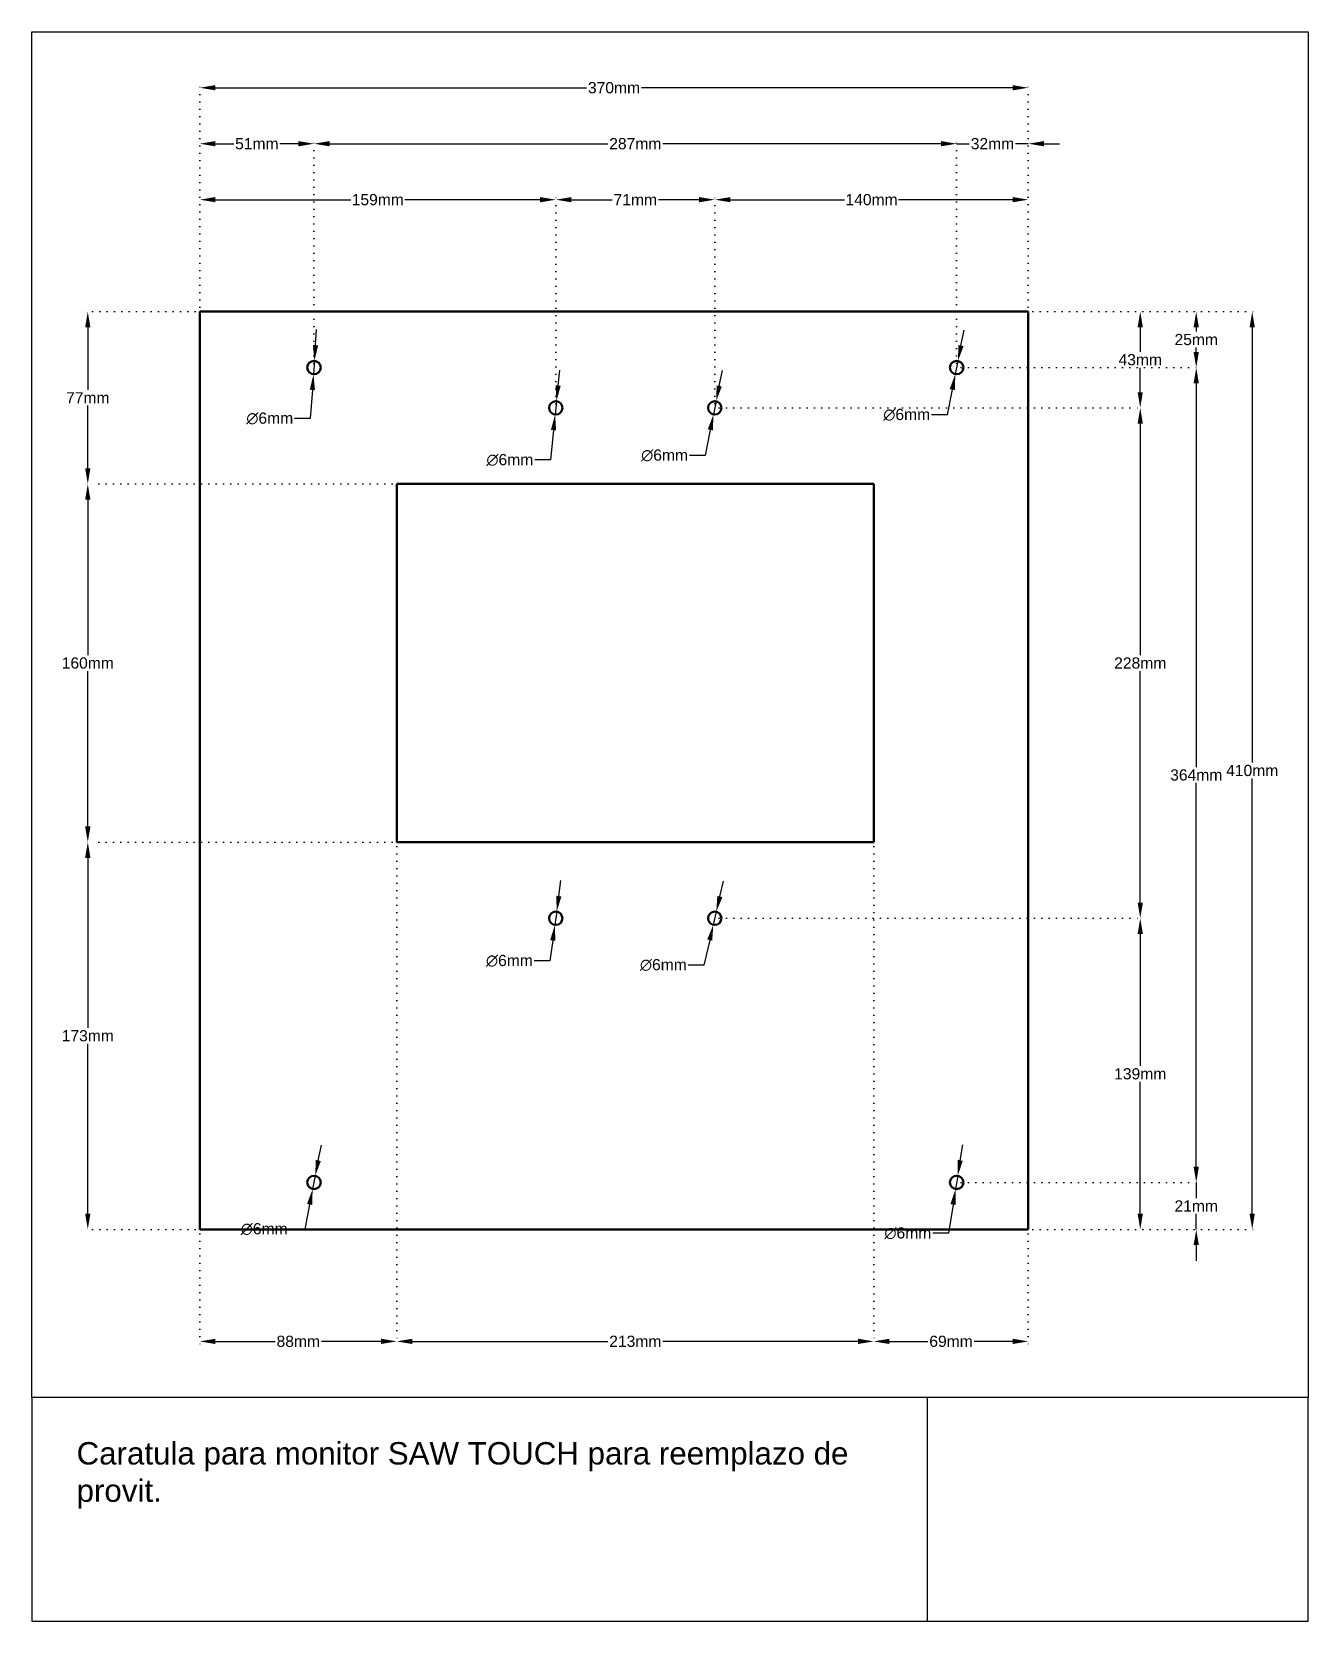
# Model space of a CAD drawing. Header units: millimetres. Extents: x -75 to 495, y -175 to 535.
import ezdxf

# ---------------------------------------------------------------- set-up
doc = ezdxf.new("R2010")
doc.units = ezdxf.units.MM
doc.linetypes.add('DOT2', pattern=[3.175, 0, -3.175])
doc.layers.get('0').update_dxf_attribs({"color": 160})
doc.layers.get('Defpoints').update_dxf_attribs({"color": 100})
doc.layers.add('Acot', color=250, linetype='Continuous', lineweight=25)
doc.layers.add('Placa', color=252, linetype='Continuous', lineweight=50)
doc.styles.get("Standard").update_dxf_attribs({"font": 'ARIAL.TTF'})
doc.dimstyles.new('ISO-25', dxfattribs={"dimtxt": 5, "dimasz": 7, "dimexe": 1.25, "dimexo": 2, "dimgap": 1, "dimtad": 0, "dimtih": 1, "dimtoh": 1, "dimdsep": 46, "dimtxsty": 'Standard', "dimcen": 2.5, "dimadec": 0, "dimazin": 0, "dimtfac": 1, "dimtmove": 0, "dimatfit": 1, "dimfxl": 1, "dimarcsym": 0})

# ---------------------------------------------------------------- blocks, each defined once
blk = doc.blocks.new('*D47')
at = {"layer": 'Acot', "color": 0, "linetype": 'DOT2', "lineweight": -2}
for p, q in [((0, 412), (0, 511.25)), ((370, 412), (370, 511.25))]:
    blk.add_line(p, q, dxfattribs=at)
at = {"layer": 'Acot', "color": 0, "lineweight": -2}
for p, q in [((7, 510), (172.73, 510)), ((363, 510), (197.27, 510))]:
    blk.add_line(p, q, dxfattribs=at)
at = {"layer": 'Acot', "color": 0}
for points in [[(7, 511.17), (7, 508.83), (0, 510)], [(363, 511.17), (363, 508.83), (370, 510)]]:
    blk.add_solid(points, dxfattribs=at)
at = {"layer": 'Defpoints', "color": 0}
for p in [(370, 510), (0, 410), (370, 410)]:
    blk.add_point(p, dxfattribs=at)
at = {"layer": 'Acot', "color": 0, "insert": (185, 510), "char_height": 5, "attachment_point": 5}
blk.add_mtext('370mm', dxfattribs=at)
blk = doc.blocks.new('*D48')
at = {"layer": 'Acot', "color": 0, "linetype": 'DOT2', "lineweight": -2}
for p, q in [((0, 412), (0, 486.25)), ((51, 387), (51, 486.25))]:
    blk.add_line(p, q, dxfattribs=at)
at = {"layer": 'Acot', "color": 0, "lineweight": -2}
for p, q in [((7, 485), (15.17, 485)), ((44, 485), (35.83, 485))]:
    blk.add_line(p, q, dxfattribs=at)
at = {"layer": 'Acot', "color": 0}
for points in [[(7, 486.17), (7, 483.83), (0, 485)], [(44, 486.17), (44, 483.83), (51, 485)]]:
    blk.add_solid(points, dxfattribs=at)
at = {"layer": 'Defpoints', "color": 0}
for p in [(0, 485), (0, 410), (51, 385)]:
    blk.add_point(p, dxfattribs=at)
at = {"layer": 'Acot', "color": 0, "insert": (25.5, 485), "char_height": 5, "attachment_point": 5}
blk.add_mtext('51mm', dxfattribs=at)
blk = doc.blocks.new('*D49')
at = {"layer": 'Acot', "color": 0, "lineweight": -2}
for p, q in [((331, 485), (324, 485)), ((338, 485), (343.67, 485)), ((370, 485), (364.33, 485)), ((377, 485), (384, 485))]:
    blk.add_line(p, q, dxfattribs=at)
at = {"layer": 'Acot', "color": 0, "linetype": 'DOT2', "lineweight": -2}
for p, q in [((338, 387), (338, 486.25)), ((370, 412), (370, 486.25))]:
    blk.add_line(p, q, dxfattribs=at)
at = {"layer": 'Acot', "color": 0}
for points in [[(331, 486.17), (331, 483.83), (338, 485)], [(377, 486.17), (377, 483.83), (370, 485)]]:
    blk.add_solid(points, dxfattribs=at)
at = {"layer": 'Defpoints', "color": 0}
for p in [(370, 485), (370, 410), (338, 385)]:
    blk.add_point(p, dxfattribs=at)
at = {"layer": 'Acot', "color": 0, "insert": (354, 485), "char_height": 5, "attachment_point": 5}
blk.add_mtext('32mm', dxfattribs=at)
blk = doc.blocks.new('*D50')
at = {"layer": 'Acot', "color": 0, "linetype": 'DOT2', "lineweight": -2}
for p, q in [((51, 387), (51, 486.25)), ((338, 387), (338, 486.25))]:
    blk.add_line(p, q, dxfattribs=at)
at = {"layer": 'Acot', "color": 0, "lineweight": -2}
for p, q in [((58, 485), (182.18, 485)), ((331, 485), (206.82, 485))]:
    blk.add_line(p, q, dxfattribs=at)
at = {"layer": 'Acot', "color": 0}
for points in [[(58, 486.17), (58, 483.83), (51, 485)], [(331, 486.17), (331, 483.83), (338, 485)]]:
    blk.add_solid(points, dxfattribs=at)
at = {"layer": 'Defpoints', "color": 0}
for p in [(338, 485), (51, 385), (338, 385)]:
    blk.add_point(p, dxfattribs=at)
at = {"layer": 'Acot', "color": 0, "insert": (194.5, 485), "char_height": 5, "attachment_point": 5}
blk.add_mtext('287mm', dxfattribs=at)
blk = doc.blocks.new('*D51')
at = {"layer": 'Acot', "color": 0, "linetype": 'DOT2', "lineweight": -2}
for p, q in [((0, 412), (0, 461.25)), ((159, 369), (159, 461.25))]:
    blk.add_line(p, q, dxfattribs=at)
at = {"layer": 'Acot', "color": 0, "lineweight": -2}
for p, q in [((7, 460), (67.46, 460)), ((152, 460), (91.54, 460))]:
    blk.add_line(p, q, dxfattribs=at)
at = {"layer": 'Acot', "color": 0}
for points in [[(7, 461.17), (7, 458.83), (0, 460)], [(152, 461.17), (152, 458.83), (159, 460)]]:
    blk.add_solid(points, dxfattribs=at)
at = {"layer": 'Defpoints', "color": 0}
for p in [(159, 460), (0, 410), (159, 367)]:
    blk.add_point(p, dxfattribs=at)
at = {"layer": 'Acot', "color": 0, "insert": (79.5, 460), "char_height": 5, "attachment_point": 5}
blk.add_mtext('159mm', dxfattribs=at)
blk = doc.blocks.new('*D52')
at = {"layer": 'Acot', "color": 0, "linetype": 'DOT2', "lineweight": -2}
for p, q in [((230, 369), (230, 461.25)), ((370, 412), (370, 461.25))]:
    blk.add_line(p, q, dxfattribs=at)
at = {"layer": 'Acot', "color": 0, "lineweight": -2}
for p, q in [((237, 460), (287.96, 460)), ((363, 460), (312.04, 460))]:
    blk.add_line(p, q, dxfattribs=at)
at = {"layer": 'Acot', "color": 0}
for points in [[(237, 461.17), (237, 458.83), (230, 460)], [(363, 461.17), (363, 458.83), (370, 460)]]:
    blk.add_solid(points, dxfattribs=at)
at = {"layer": 'Defpoints', "color": 0}
for p in [(370, 460), (370, 410), (230, 367)]:
    blk.add_point(p, dxfattribs=at)
at = {"layer": 'Acot', "color": 0, "insert": (300, 460), "char_height": 5, "attachment_point": 5}
blk.add_mtext('140mm', dxfattribs=at)
blk = doc.blocks.new('*D53')
at = {"layer": 'Acot', "color": 0, "linetype": 'DOT2', "lineweight": -2}
for p, q in [((159, 369), (159, 461.25)), ((230, 369), (230, 461.25))]:
    blk.add_line(p, q, dxfattribs=at)
at = {"layer": 'Acot', "color": 0, "lineweight": -2}
for p, q in [((166, 460), (184.19, 460)), ((223, 460), (204.81, 460))]:
    blk.add_line(p, q, dxfattribs=at)
at = {"layer": 'Acot', "color": 0}
for points in [[(166, 461.17), (166, 458.83), (159, 460)], [(223, 461.17), (223, 458.83), (230, 460)]]:
    blk.add_solid(points, dxfattribs=at)
at = {"layer": 'Defpoints', "color": 0}
for p in [(230, 460), (159, 367), (230, 367)]:
    blk.add_point(p, dxfattribs=at)
at = {"layer": 'Acot', "color": 0, "insert": (194.5, 460), "char_height": 5, "attachment_point": 5}
blk.add_mtext('71mm', dxfattribs=at)
blk = doc.blocks.new('*D54')
at = {"layer": 'Acot', "color": 0, "linetype": 'DOT2', "lineweight": -2}
for p, q in [((372, 410), (471.25, 410)), ((372, 0), (471.25, 0))]:
    blk.add_line(p, q, dxfattribs=at)
at = {"layer": 'Acot', "color": 0, "lineweight": -2}
for p, q in [((470, 403), (470, 208.55)), ((470, 7), (470, 201.45))]:
    blk.add_line(p, q, dxfattribs=at)
at = {"layer": 'Acot', "color": 0}
for points in [[(468.83, 403), (471.17, 403), (470, 410)], [(468.83, 7), (471.17, 7), (470, 0)]]:
    blk.add_solid(points, dxfattribs=at)
at = {"layer": 'Defpoints', "color": 0}
for p in [(370, 410), (470, 410), (370, 0)]:
    blk.add_point(p, dxfattribs=at)
at = {"layer": 'Acot', "color": 0, "insert": (470, 205), "char_height": 5, "attachment_point": 5}
blk.add_mtext('410mm', dxfattribs=at)
blk = doc.blocks.new('*D55')
at = {"layer": 'Acot', "color": 0, "linetype": 'DOT2', "lineweight": -2}
for p, q in [((372, 410), (446.25, 410)), ((340, 385), (446.25, 385))]:
    blk.add_line(p, q, dxfattribs=at)
at = {"layer": 'Acot', "color": 0, "lineweight": -2}
for p, q in [((445, 403), (445, 401.05)), ((445, 392), (445, 393.95))]:
    blk.add_line(p, q, dxfattribs=at)
at = {"layer": 'Acot', "color": 0}
for points in [[(443.83, 403), (446.17, 403), (445, 410)], [(443.83, 392), (446.17, 392), (445, 385)]]:
    blk.add_solid(points, dxfattribs=at)
at = {"layer": 'Defpoints', "color": 0}
for p in [(370, 410), (338, 385), (445, 385)]:
    blk.add_point(p, dxfattribs=at)
at = {"layer": 'Acot', "color": 0, "insert": (445, 397.5), "char_height": 5, "attachment_point": 5}
blk.add_mtext('25mm', dxfattribs=at)
blk = doc.blocks.new('*D56')
at = {"layer": 'Acot', "color": 0, "lineweight": -2}
for p, q in [((445, 28), (445, 35)), ((445, 21), (445, 14.01)), ((445, 0), (445, 6.99)), ((445, -7), (445, -14))]:
    blk.add_line(p, q, dxfattribs=at)
at = {"layer": 'Acot', "color": 0, "linetype": 'DOT2', "lineweight": -2}
for p, q in [((340, 21), (446.25, 21)), ((372, 0), (446.25, 0))]:
    blk.add_line(p, q, dxfattribs=at)
at = {"layer": 'Acot', "color": 0}
for points in [[(443.83, 28), (446.17, 28), (445, 21)], [(443.83, -7), (446.17, -7), (445, 0)]]:
    blk.add_solid(points, dxfattribs=at)
at = {"layer": 'Defpoints', "color": 0}
for p in [(338, 21), (445, 21), (370, 0)]:
    blk.add_point(p, dxfattribs=at)
at = {"layer": 'Acot', "color": 0, "insert": (445, 10.5), "char_height": 5, "attachment_point": 5}
blk.add_mtext('21mm', dxfattribs=at)
blk = doc.blocks.new('*D57')
at = {"layer": 'Acot', "color": 0, "linetype": 'DOT2', "lineweight": -2}
for p, q in [((340, 385), (446.25, 385)), ((340, 21), (446.25, 21))]:
    blk.add_line(p, q, dxfattribs=at)
at = {"layer": 'Acot', "color": 0, "lineweight": -2}
for p, q in [((445, 378), (445, 206.55)), ((445, 28), (445, 199.45))]:
    blk.add_line(p, q, dxfattribs=at)
at = {"layer": 'Acot', "color": 0}
for points in [[(443.83, 378), (446.17, 378), (445, 385)], [(443.83, 28), (446.17, 28), (445, 21)]]:
    blk.add_solid(points, dxfattribs=at)
at = {"layer": 'Defpoints', "color": 0}
for p in [(338, 385), (445, 385), (338, 21)]:
    blk.add_point(p, dxfattribs=at)
at = {"layer": 'Acot', "color": 0, "insert": (445, 203), "char_height": 5, "attachment_point": 5}
blk.add_mtext('364mm', dxfattribs=at)
blk = doc.blocks.new('*D58')
at = {"layer": 'Acot', "color": 0, "linetype": 'DOT2', "lineweight": -2}
for p, q in [((232, 139), (421.25, 139)), ((372, 0), (421.25, 0))]:
    blk.add_line(p, q, dxfattribs=at)
at = {"layer": 'Acot', "color": 0, "lineweight": -2}
for p, q in [((420, 132), (420, 73.05)), ((420, 7), (420, 65.95))]:
    blk.add_line(p, q, dxfattribs=at)
at = {"layer": 'Acot', "color": 0}
for points in [[(418.83, 132), (421.17, 132), (420, 139)], [(418.83, 7), (421.17, 7), (420, 0)]]:
    blk.add_solid(points, dxfattribs=at)
at = {"layer": 'Defpoints', "color": 0}
for p in [(230, 139), (420, 139), (370, 0)]:
    blk.add_point(p, dxfattribs=at)
at = {"layer": 'Acot', "color": 0, "insert": (420, 69.5), "char_height": 5, "attachment_point": 5}
blk.add_mtext('139mm', dxfattribs=at)
blk = doc.blocks.new('*D59')
at = {"layer": 'Acot', "color": 0, "linetype": 'DOT2', "lineweight": -2}
for p, q in [((372, 410), (421.25, 410)), ((232, 367), (421.25, 367))]:
    blk.add_line(p, q, dxfattribs=at)
at = {"layer": 'Acot', "color": 0, "lineweight": -2}
for p, q in [((420, 403), (420, 392.05)), ((420, 374), (420, 384.95))]:
    blk.add_line(p, q, dxfattribs=at)
at = {"layer": 'Acot', "color": 0}
for points in [[(418.83, 403), (421.17, 403), (420, 410)], [(418.83, 374), (421.17, 374), (420, 367)]]:
    blk.add_solid(points, dxfattribs=at)
at = {"layer": 'Defpoints', "color": 0}
for p in [(370, 410), (420, 410), (230, 367)]:
    blk.add_point(p, dxfattribs=at)
at = {"layer": 'Acot', "color": 0, "insert": (420, 388.5), "char_height": 5, "attachment_point": 5}
blk.add_mtext('43mm', dxfattribs=at)
blk = doc.blocks.new('*D60')
at = {"layer": 'Acot', "color": 0, "linetype": 'DOT2', "lineweight": -2}
for p, q in [((232, 367), (421.25, 367)), ((232, 139), (421.25, 139))]:
    blk.add_line(p, q, dxfattribs=at)
at = {"layer": 'Acot', "color": 0, "lineweight": -2}
for p, q in [((420, 360), (420, 256.55)), ((420, 146), (420, 249.45))]:
    blk.add_line(p, q, dxfattribs=at)
at = {"layer": 'Acot', "color": 0}
for points in [[(418.83, 360), (421.17, 360), (420, 367)], [(418.83, 146), (421.17, 146), (420, 139)]]:
    blk.add_solid(points, dxfattribs=at)
at = {"layer": 'Defpoints', "color": 0}
for p in [(230, 367), (230, 139), (420, 139)]:
    blk.add_point(p, dxfattribs=at)
at = {"layer": 'Acot', "color": 0, "insert": (420, 253), "char_height": 5, "attachment_point": 5}
blk.add_mtext('228mm', dxfattribs=at)
blk = doc.blocks.new('*D61')
at = {"layer": 'Acot', "color": 0, "linetype": 'DOT2', "lineweight": -2}
for p, q in [((86, 173), (-51.25, 173)), ((-2, 0), (-51.25, 0))]:
    blk.add_line(p, q, dxfattribs=at)
at = {"layer": 'Acot', "color": 0, "lineweight": -2}
for p, q in [((-50, 166), (-50, 90.05)), ((-50, 7), (-50, 82.95))]:
    blk.add_line(p, q, dxfattribs=at)
at = {"layer": 'Acot', "color": 0}
for points in [[(-51.17, 166), (-48.83, 166), (-50, 173)], [(-51.17, 7), (-48.83, 7), (-50, 0)]]:
    blk.add_solid(points, dxfattribs=at)
at = {"layer": 'Defpoints', "color": 0}
for p in [(-50, 173), (88, 173), (0, 0)]:
    blk.add_point(p, dxfattribs=at)
at = {"layer": 'Acot', "color": 0, "insert": (-50, 86.5), "char_height": 5, "attachment_point": 5}
blk.add_mtext('173mm', dxfattribs=at)
blk = doc.blocks.new('*D62')
at = {"layer": 'Acot', "color": 0, "linetype": 'DOT2', "lineweight": -2}
for p, q in [((-2, 410), (-51.25, 410)), ((86, 333), (-51.25, 333))]:
    blk.add_line(p, q, dxfattribs=at)
at = {"layer": 'Acot', "color": 0, "lineweight": -2}
for p, q in [((-50, 403), (-50, 375)), ((-50, 340), (-50, 368))]:
    blk.add_line(p, q, dxfattribs=at)
at = {"layer": 'Acot', "color": 0}
for points in [[(-51.17, 403), (-48.83, 403), (-50, 410)], [(-51.17, 340), (-48.83, 340), (-50, 333)]]:
    blk.add_solid(points, dxfattribs=at)
at = {"layer": 'Defpoints', "color": 0}
for p in [(0, 410), (-50, 333), (88, 333)]:
    blk.add_point(p, dxfattribs=at)
at = {"layer": 'Acot', "color": 0, "insert": (-50, 371.5), "char_height": 5, "attachment_point": 5}
blk.add_mtext('77mm', dxfattribs=at)
blk = doc.blocks.new('*D63')
at = {"layer": 'Acot', "color": 0, "linetype": 'DOT2', "lineweight": -2}
for p, q in [((86, 333), (-51.25, 333)), ((86, 173), (-51.25, 173))]:
    blk.add_line(p, q, dxfattribs=at)
at = {"layer": 'Acot', "color": 0, "lineweight": -2}
for p, q in [((-50, 326), (-50, 256.55)), ((-50, 180), (-50, 249.45))]:
    blk.add_line(p, q, dxfattribs=at)
at = {"layer": 'Acot', "color": 0}
for points in [[(-51.17, 326), (-48.83, 326), (-50, 333)], [(-51.17, 180), (-48.83, 180), (-50, 173)]]:
    blk.add_solid(points, dxfattribs=at)
at = {"layer": 'Defpoints', "color": 0}
for p in [(88, 333), (-50, 173), (88, 173)]:
    blk.add_point(p, dxfattribs=at)
at = {"layer": 'Acot', "color": 0, "insert": (-50, 253), "char_height": 5, "attachment_point": 5}
blk.add_mtext('160mm', dxfattribs=at)
blk = doc.blocks.new('*D66')
at = {"layer": 'Acot', "color": 0, "linetype": 'DOT2', "lineweight": -2}
for p, q in [((88, 171), (88, -51.25)), ((0, -2), (0, -51.25))]:
    blk.add_line(p, q, dxfattribs=at)
at = {"layer": 'Acot', "color": 0, "lineweight": -2}
for p, q in [((7, -50), (33.66, -50)), ((81, -50), (54.34, -50))]:
    blk.add_line(p, q, dxfattribs=at)
at = {"layer": 'Acot', "color": 0}
for points in [[(7, -48.83), (7, -51.17), (0, -50)], [(81, -48.83), (81, -51.17), (88, -50)]]:
    blk.add_solid(points, dxfattribs=at)
at = {"layer": 'Defpoints', "color": 0}
for p in [(88, 173), (0, 0), (88, -50)]:
    blk.add_point(p, dxfattribs=at)
at = {"layer": 'Acot', "color": 0, "insert": (44, -50), "char_height": 5, "attachment_point": 5}
blk.add_mtext('88mm', dxfattribs=at)
blk = doc.blocks.new('*D67')
at = {"layer": 'Acot', "color": 0, "linetype": 'DOT2', "lineweight": -2}
for p, q in [((301, 171), (301, -51.25)), ((370, -2), (370, -51.25))]:
    blk.add_line(p, q, dxfattribs=at)
at = {"layer": 'Acot', "color": 0, "lineweight": -2}
for p, q in [((308, -50), (325.15, -50)), ((363, -50), (345.85, -50))]:
    blk.add_line(p, q, dxfattribs=at)
at = {"layer": 'Acot', "color": 0}
for points in [[(308, -48.83), (308, -51.17), (301, -50)], [(363, -48.83), (363, -51.17), (370, -50)]]:
    blk.add_solid(points, dxfattribs=at)
at = {"layer": 'Defpoints', "color": 0}
for p in [(301, 173), (370, 0), (370, -50)]:
    blk.add_point(p, dxfattribs=at)
at = {"layer": 'Acot', "color": 0, "insert": (335.5, -50), "char_height": 5, "attachment_point": 5}
blk.add_mtext('69mm', dxfattribs=at)
blk = doc.blocks.new('*D68')
at = {"layer": 'Acot', "color": 0, "linetype": 'DOT2', "lineweight": -2}
for p, q in [((88, 171), (88, -51.25)), ((301, 171), (301, -51.25))]:
    blk.add_line(p, q, dxfattribs=at)
at = {"layer": 'Acot', "color": 0, "lineweight": -2}
for p, q in [((95, -50), (182.18, -50)), ((294, -50), (206.82, -50))]:
    blk.add_line(p, q, dxfattribs=at)
at = {"layer": 'Acot', "color": 0}
for points in [[(95, -48.83), (95, -51.17), (88, -50)], [(294, -48.83), (294, -51.17), (301, -50)]]:
    blk.add_solid(points, dxfattribs=at)
at = {"layer": 'Defpoints', "color": 0}
for p in [(88, 173), (301, 173), (301, -50)]:
    blk.add_point(p, dxfattribs=at)
at = {"layer": 'Acot', "color": 0, "insert": (194.5, -50), "char_height": 5, "attachment_point": 5}
blk.add_mtext('213mm', dxfattribs=at)
blk = doc.blocks.new('*D78')
at = {"layer": 'Acot', "color": 0, "lineweight": -2}
for p, q in [((51.71, 394.97), (52.2, 401.96)), ((51.21, 387.99), (50.79, 382.01)), ((50.29, 375.03), (49.38, 362.25)), ((49.38, 362.25), (42.38, 362.25))]:
    blk.add_line(p, q, dxfattribs=at)
at = {"layer": 'Acot', "color": 0}
for points in [[(50.54, 395.06), (52.87, 394.89), (51.21, 387.99)], [(49.13, 375.11), (51.46, 374.94), (50.79, 382.01)]]:
    blk.add_solid(points, dxfattribs=at)
at = {"layer": 'Defpoints', "color": 0}
for p in [(51.21, 387.99), (50.79, 382.01)]:
    blk.add_point(p, dxfattribs=at)
at = {"layer": 'Acot', "color": 0, "insert": (31.27, 362.25), "char_height": 5, "attachment_point": 5}
blk.add_mtext('∅6mm', dxfattribs=at)
blk = doc.blocks.new('*D79')
at = {"layer": 'Acot', "color": 0, "lineweight": -2}
for p, q in [((160.03, 376.95), (160.75, 383.91)), ((159.31, 369.98), (158.69, 364.02)), ((157.97, 357.05), (156.59, 343.72)), ((156.59, 343.72), (149.59, 343.72))]:
    blk.add_line(p, q, dxfattribs=at)
at = {"layer": 'Acot', "color": 0}
for points in [[(158.87, 377.07), (161.19, 376.83), (159.31, 369.98)], [(156.81, 357.17), (159.13, 356.93), (158.69, 364.02)]]:
    blk.add_solid(points, dxfattribs=at)
at = {"layer": 'Defpoints', "color": 0}
for p in [(159.31, 369.98), (158.69, 364.02)]:
    blk.add_point(p, dxfattribs=at)
at = {"layer": 'Acot', "color": 0, "insert": (138.48, 343.72), "char_height": 5, "attachment_point": 5}
blk.add_mtext('∅6mm', dxfattribs=at)
blk = doc.blocks.new('*D80')
at = {"layer": 'Acot', "color": 0, "lineweight": -2}
for p, q in [((52.94, 30.81), (54.3, 37.68)), ((51.58, 23.94), (50.42, 18.06)), ((49.06, 11.19), (46.88, 0.17)), ((46.88, 0.17), (39.88, 0.17))]:
    blk.add_line(p, q, dxfattribs=at)
at = {"layer": 'Acot', "color": 0}
for points in [[(51.8, 31.04), (54.09, 30.58), (51.58, 23.94)], [(47.91, 11.42), (50.2, 10.96), (50.42, 18.06)]]:
    blk.add_solid(points, dxfattribs=at)
at = {"layer": 'Defpoints', "color": 0}
for p in [(51.58, 23.94), (50.42, 18.06)]:
    blk.add_point(p, dxfattribs=at)
at = {"layer": 'Acot', "color": 0, "insert": (28.77, 0.17), "char_height": 5, "attachment_point": 5}
blk.add_mtext('∅6mm', dxfattribs=at)
blk = doc.blocks.new('*D81')
at = {"layer": 'Acot', "color": 0, "lineweight": -2}
for p, q in [((339.6, 30.87), (340.72, 37.78)), ((338.48, 23.96), (337.52, 18.04)), ((336.4, 11.13), (334.32, -1.71)), ((334.32, -1.71), (327.32, -1.71))]:
    blk.add_line(p, q, dxfattribs=at)
at = {"layer": 'Acot', "color": 0}
for points in [[(338.45, 31.06), (340.75, 30.68), (338.48, 23.96)], [(335.25, 11.32), (337.55, 10.94), (337.52, 18.04)]]:
    blk.add_solid(points, dxfattribs=at)
at = {"layer": 'Defpoints', "color": 0}
for p in [(338.48, 23.96), (337.52, 18.04)]:
    blk.add_point(p, dxfattribs=at)
at = {"layer": 'Acot', "color": 0, "insert": (316.21, -1.71), "char_height": 5, "attachment_point": 5}
blk.add_mtext('∅6mm', dxfattribs=at)
blk = doc.blocks.new('*D82')
at = {"layer": 'Acot', "color": 0, "lineweight": -2}
for p, q in [((160.35, 148.91), (161.3, 155.84)), ((159.41, 141.97), (158.59, 136.03)), ((157.65, 129.09), (156.4, 119.99)), ((156.4, 119.99), (149.4, 119.99))]:
    blk.add_line(p, q, dxfattribs=at)
at = {"layer": 'Acot', "color": 0}
for points in [[(159.2, 149.07), (161.51, 148.75), (159.41, 141.97)], [(156.49, 129.25), (158.8, 128.93), (158.59, 136.03)]]:
    blk.add_solid(points, dxfattribs=at)
at = {"layer": 'Defpoints', "color": 0}
for p in [(158.59, 136.03), (159.41, 141.97)]:
    blk.add_point(p, dxfattribs=at)
at = {"layer": 'Acot', "color": 0, "insert": (138.29, 119.99), "char_height": 5, "attachment_point": 5}
blk.add_mtext('∅6mm', dxfattribs=at)
blk = doc.blocks.new('*D83')
at = {"layer": 'Acot', "color": 0, "lineweight": -2}
for p, q in [((232.27, 148.74), (233.85, 155.56)), ((230.68, 141.92), (229.32, 136.08)), ((227.73, 129.26), (225.14, 118.12)), ((225.14, 118.12), (218.14, 118.12))]:
    blk.add_line(p, q, dxfattribs=at)
at = {"layer": 'Acot', "color": 0}
for points in [[(231.13, 149), (233.4, 148.48), (230.68, 141.92)], [(226.6, 129.52), (228.87, 129), (229.32, 136.08)]]:
    blk.add_solid(points, dxfattribs=at)
at = {"layer": 'Defpoints', "color": 0}
for p in [(229.32, 136.08), (230.68, 141.92)]:
    blk.add_point(p, dxfattribs=at)
at = {"layer": 'Acot', "color": 0, "insert": (207.03, 118.12), "char_height": 5, "attachment_point": 5}
blk.add_mtext('∅6mm', dxfattribs=at)
blk = doc.blocks.new('*D84')
at = {"layer": 'Acot', "color": 0, "lineweight": -2}
for p, q in [((339.95, 394.81), (341.31, 401.67)), ((338.58, 387.94), (337.42, 382.06)), ((336.05, 375.19), (333.81, 363.89)), ((333.81, 363.89), (326.81, 363.89))]:
    blk.add_line(p, q, dxfattribs=at)
at = {"layer": 'Acot', "color": 0}
for points in [[(338.8, 395.04), (341.09, 394.58), (338.58, 387.94)], [(334.91, 375.42), (337.2, 374.96), (337.42, 382.06)]]:
    blk.add_solid(points, dxfattribs=at)
at = {"layer": 'Defpoints', "color": 0}
for p in [(338.58, 387.94), (337.42, 382.06)]:
    blk.add_point(p, dxfattribs=at)
at = {"layer": 'Acot', "color": 0, "insert": (315.7, 363.89), "char_height": 5, "attachment_point": 5}
blk.add_mtext('∅6mm', dxfattribs=at)
blk = doc.blocks.new('*D85')
at = {"layer": 'Acot', "color": 0, "lineweight": -2}
for p, q in [((231.99, 376.8), (233.38, 383.66)), ((230.6, 369.94), (229.4, 364.06)), ((228.01, 357.2), (225.69, 345.75)), ((225.69, 345.75), (218.69, 345.75))]:
    blk.add_line(p, q, dxfattribs=at)
at = {"layer": 'Acot', "color": 0}
for points in [[(230.84, 377.03), (233.13, 376.57), (230.6, 369.94)], [(226.87, 357.43), (229.16, 356.97), (229.4, 364.06)]]:
    blk.add_solid(points, dxfattribs=at)
at = {"layer": 'Defpoints', "color": 0}
for p in [(230.6, 369.94), (229.4, 364.06)]:
    blk.add_point(p, dxfattribs=at)
at = {"layer": 'Acot', "color": 0, "insert": (207.58, 345.75), "char_height": 5, "attachment_point": 5}
blk.add_mtext('∅6mm', dxfattribs=at)

msp = doc.modelspace()

# ---------------------------------------------------------------- linework, layer by layer
for p, q in [((-75, 535), (495, 535)), ((-75, -75), (-75, 535)), ((495, 535), (495, -75)), ((495, -75), (-75, -75)), ((-75, -75), (-75, -175)), ((325, -175), (325, -75)), ((495, -175), (495, -75)), ((-75, -175), (495, -175))]:
    msp.add_line(p, q)
at = {"layer": 'Acot'}
msp.add_line((0, 0), (0, 0), dxfattribs=at)
at = {"layer": 'Placa'}
for p, q in [((370, 410), (0, 410)), ((0, 410), (0, 0)), ((370, 0), (370, 410)), ((88, 173), (88, 333)), ((88, 333), (301, 333)), ((301, 333), (301, 173)), ((301, 173), (88, 173)), ((0, 0), (370, 0))]:
    msp.add_line(p, q, dxfattribs=at)
for centre in [(51, 385), (338, 385), (159, 367), (230, 367), (159, 139), (230, 139), (51, 21), (338, 21)]:
    msp.add_circle(centre, 3, dxfattribs=at)

# ---------------------------------------------------------------- texts
at = {"insert": (-55, -95), "char_height": 10, "attachment_point": 1}
msp.add_mtext_dynamic_manual_height_columns('Caratula para monitor SAW TOUCH para reemplazo de\\Pprovit.', width=400, gutter_width=12.5, heights=[0], dxfattribs=at)

# ---------------------------------------------------------------- dimensions: what is measured, and where the dimension line sits
at = {"layer": 'Acot'}
for base, p1, p2, picture, middle in [((370, 510), (0, 410), (370, 410), '*D47', (185, 510)), ((0, 485), (51, 385), (0, 410), '*D48', (25.5, 485)), ((338, 485), (51, 385), (338, 385), '*D50', (194.5, 485)), ((370, 485), (338, 385), (370, 410), '*D49', (354, 485)), ((159, 460), (0, 410), (159, 367), '*D51', (79.5, 460)), ((230, 460), (159, 367), (230, 367), '*D53', (194.5, 460)), ((370, 460), (230, 367), (370, 410), '*D52', (300, 460)), ((88, -50), (0, 0), (88, 173), '*D66', (44, -50)), ((301, -50), (88, 173), (301, 173), '*D68', (194.5, -50)), ((370, -50), (301, 173), (370, 0), '*D67', (335.5, -50))]:
    dim = msp.add_linear_dim(base=base, p1=p1, p2=p2, dimstyle='ISO-25', override={"dimpost": 'mm'}, dxfattribs=at)
    dim.commit()
    dim.dimension.update_dxf_attribs({"geometry": picture, "text_midpoint": middle})
for base, p1, p2, picture, middle in [((-50, 333), (0, 410), (88, 333), '*D62', (-50, 371.5)), ((420, 410), (230, 367), (370, 410), '*D59', (420, 388.5)), ((445, 385), (370, 410), (338, 385), '*D55', (445, 397.5)), ((470, 410), (370, 0), (370, 410), '*D54', (470, 205)), ((445, 385), (338, 21), (338, 385), '*D57', (445, 203)), ((420, 139), (230, 367), (230, 139), '*D60', (420, 253)), ((-50, 173), (88, 333), (88, 173), '*D63', (-50, 253)), ((-50, 173), (0, 0), (88, 173), '*D61', (-50, 86.5)), ((420, 139), (370, 0), (230, 139), '*D58', (420, 69.5)), ((445, 21), (370, 0), (338, 21), '*D56', (445, 10.5))]:
    dim = msp.add_linear_dim(base=base, p1=p1, p2=p2, angle=90, dimstyle='ISO-25', override={"dimpost": 'mm'}, dxfattribs=at)
    dim.commit()
    dim.dimension.update_dxf_attribs({"geometry": picture, "text_midpoint": middle})
for p1, p2, picture, middle in [((51.212, 387.992), (50.788, 382.008), '*D78', (31.274, 362.251)), ((338.584, 387.943), (337.416, 382.057), '*D84', (315.7, 363.893)), ((159.309, 369.984), (158.691, 364.016), '*D79', (138.478, 343.718)), ((230.596, 369.94), (229.404, 364.06), '*D85', (207.582, 345.745)), ((159.406, 141.972), (158.594, 136.028), '*D82', (138.29, 119.992)), ((230.68, 141.922), (229.32, 136.078), '*D83', (207.028, 118.117)), ((51.582, 23.943), (50.418, 18.057), '*D80', (28.767, 0.173)), ((338.48, 23.961), (337.52, 18.039), '*D81', (316.211, -1.713))]:
    dim = msp.add_diameter_dim_2p(p1=p1, p2=p2, dimstyle='ISO-25', override={"dimpost": 'mm'}, dxfattribs=at)
    dim.commit()
    dim.dimension.update_dxf_attribs({"geometry": picture, "text_midpoint": middle, "dimtype": 163})

doc.saveas('drawing.dxf')
